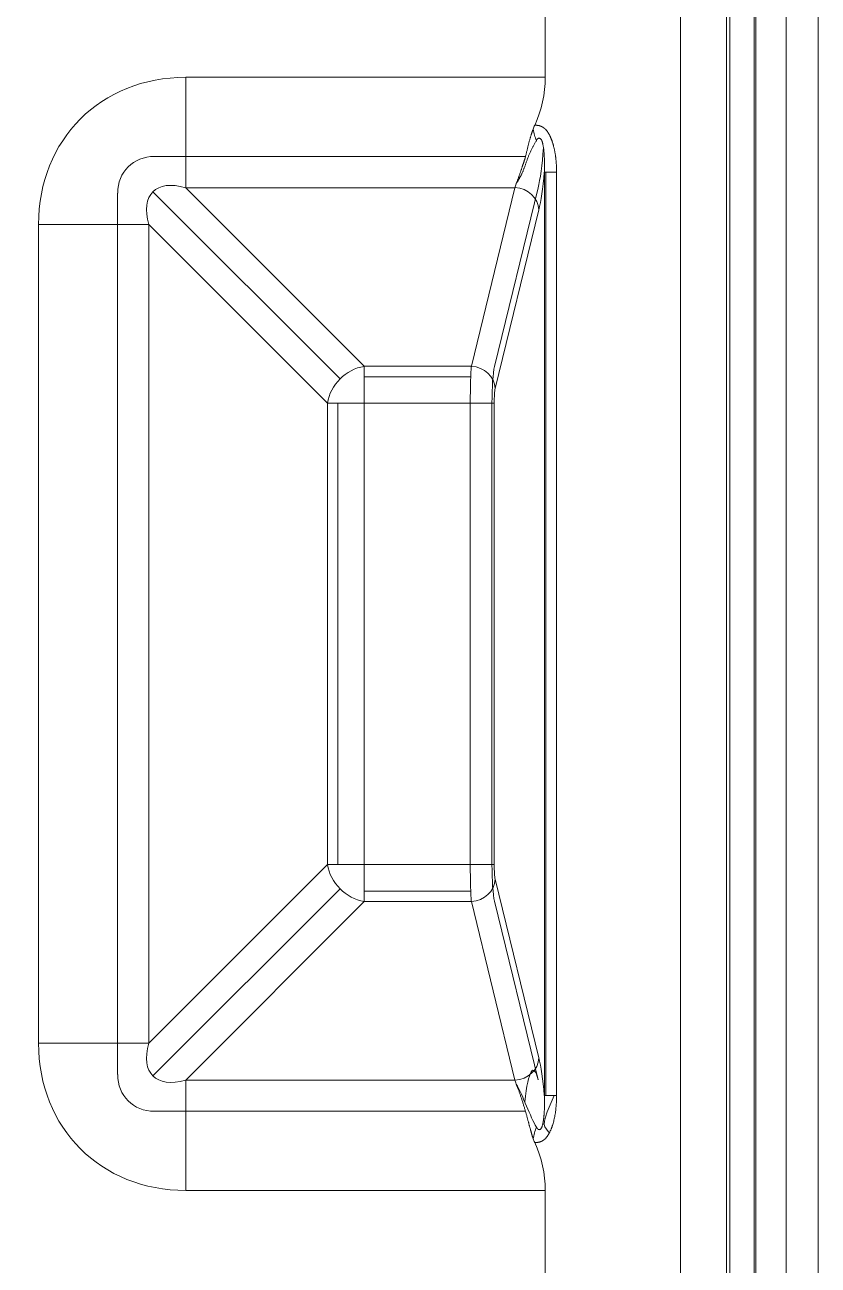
# Model space of a CAD drawing. Header units: millimetres. Extents: x 473 to 1051, y 289 to 609.
# Drawn here: x 673.79 to 683.76, y 430.92 to 446.5 of the extents above; entities that cross this region are included whole.
import ezdxf

# ---------------------------------------------------------------- set-up
doc = ezdxf.new("R2010")
doc.units = ezdxf.units.MM
doc.layers.add('core', color=7, linetype='Continuous', lineweight=20)

msp = doc.modelspace()

# ---------------------------------------------------------------- linework, layer by layer
at = {"layer": 'core', "lineweight": 13}
for p, q in [((682.029, 463.243), (682.029, 418.979)), ((682.608, 418.979), (682.608, 463.243)), ((682.65, 418.979), (682.65, 463.243)), ((682.955, 463.243), (682.955, 418.979)), ((682.975, 463.243), (682.975, 418.979)), ((683.356, 418.979), (683.356, 463.243)), ((683.76, 463.243), (683.76, 418.979)), ((680.332, 445.837), (675.815, 445.837)), ((675.815, 444.451), (675.815, 445.837)), ((675.422, 444.843), (680.083, 444.843)), ((680.32, 444.645), (680.32, 433.051)), ((680.339, 444.645), (680.339, 433.051)), ((680.474, 433.051), (680.474, 444.645)), ((677.754, 442.049), (675.403, 444.4)), ((675.815, 444.451), (679.951, 444.451)), ((675.815, 444.451), (678.058, 442.208)), ((679.403, 442.208), (679.951, 444.451)), ((679.693, 442.206), (680.242, 444.448)), ((674.96, 433.315), (674.96, 444.381)), ((680.252, 444.174), (679.703, 441.93)), ((673.966, 443.989), (673.966, 433.707)), ((673.966, 443.989), (675.353, 443.989)), ((675.353, 433.707), (675.353, 443.989)), ((677.596, 441.745), (675.353, 443.989)), ((679.403, 442.208), (678.058, 442.208)), ((678.058, 441.745), (678.058, 442.208)), ((678.058, 442.077), (679.395, 442.077)), ((677.596, 441.745), (677.596, 435.951)), ((677.596, 441.745), (678.058, 441.745)), ((677.727, 435.951), (677.727, 441.745)), ((678.058, 441.745), (679.39, 441.745)), ((678.058, 435.951), (678.058, 441.745)), ((679.39, 441.745), (679.69, 441.745)), ((679.39, 441.745), (679.39, 435.951)), ((679.662, 441.745), (679.662, 435.951)), ((679.69, 435.951), (679.69, 441.745)), ((675.353, 433.707), (677.596, 435.951)), ((678.058, 435.951), (677.596, 435.951)), ((679.39, 435.951), (678.058, 435.951)), ((678.058, 435.488), (678.058, 435.951)), ((679.69, 435.951), (679.39, 435.951)), ((679.703, 435.766), (680.252, 433.522)), ((677.754, 435.647), (675.403, 433.296)), ((679.395, 435.619), (678.058, 435.619)), ((678.058, 435.488), (675.815, 433.245)), ((678.058, 435.488), (679.403, 435.488)), ((679.951, 433.245), (679.403, 435.488)), ((680.242, 433.248), (679.693, 435.49)), ((675.353, 433.707), (673.966, 433.707)), ((675.815, 431.859), (675.815, 433.245)), ((679.951, 433.245), (675.815, 433.245)), ((680.082, 432.853), (675.422, 432.853)), ((675.815, 431.859), (680.332, 431.859))]:
    msp.add_line(p, q, dxfattribs=at)
at = {"layer": 'core', "lineweight": 18}
for p, q in [((680.332, 445.837), (680.332, 449.967)), ((680.332, 429.238), (680.332, 431.859))]:
    msp.add_line(p, q, dxfattribs=at)
for radius, start, end in [(100.547, 306.63636, 233.36541), (99.038, 307.10125, 78.9399), (98.958, 307.11669, 78.9275)]:
    msp.add_arc((633.422, 459.219), radius, start, end, dxfattribs=at)
at = {"layer": 'core', "lineweight": 13}
for radius, start, end in [(100.107, 306.80958, 233.19042), (99.239, 307.05866, 79.0173), (99.048, 307.09926, 78.94197)]:
    msp.add_arc((633.422, 459.219), radius, start, end, dxfattribs=at)
for centre, major_axis, ratio, start_param, end_param in [((676.156, 443.647), (1.665, -1.665), 0.854588, 2.434441, 3.848744), ((680.18, 445.837), (0, 1.509), 0.105104, 3.542464, 4.088003), ((675.508, 444.296), (0.416, -0.416), 0.854588, 2.434441, 3.848744), ((676.156, 443.647), (-0.753, 0.753), 0.472398, 5.576034, 6.990337), ((680.176, 445.837), (0, 1.811), 0.105104, 3.547427, 3.993659), ((679.876, 445.837), (0, 1.509), 0.126125, 3.547427, 3.624504), ((679.951, 444.174), (-0.293, 0.072), 0.914519, 3.402945, 4.932463), ((678.058, 441.745), (0.356, 0.356), 0.854588, 0.863645, 2.277948), ((679.411, 441.745), (0, 0.503), 0.042042, 0.405834, 1.570796), ((679.403, 441.93), (0.293, -0.072), 0.914519, 0.261352, 1.79087), ((679.715, 441.745), (0, 0.503), 0.105104, 0.415138, 1.570796), ((679.711, 441.745), (0, 0.201), 0.105104, 0.405834, 1.570796), ((678.058, 435.951), (-0.356, 0.356), 0.854588, 0.863645, 2.277948), ((679.411, 435.951), (0, 0.503), 0.042042, 1.570796, 2.735758), ((679.715, 435.951), (0, 0.503), 0.105104, 1.570796, 2.726455), ((679.711, 435.951), (0, 0.201), 0.105104, 1.570796, 2.735758), ((679.403, 435.766), (-0.293, -0.072), 0.914519, 1.350722, 2.880241), ((633.422, 453.655), (0, 84.612), 0.999984, 3.370106, 4.481642), ((633.422, 453.651), (0, 84.914), 0.999984, 3.371907, 4.479839), ((676.156, 434.049), (1.665, 1.665), 0.854588, 2.434441, 3.848744), ((676.156, 434.049), (0.753, 0.753), 0.472398, 2.434441, 3.848744), ((679.951, 433.522), (0.293, 0.072), 0.914519, 4.492315, 6.021833), ((680.176, 431.859), (0, 1.811), 0.105104, 5.431113, 5.877351), ((680.18, 431.859), (0, 1.509), 0.105104, 5.882314, 7.023114), ((675.508, 433.4), (0.416, 0.416), 0.854588, 2.434441, 3.848744), ((679.876, 431.859), (0, 1.509), 0.126125, 5.800277, 5.877351)]:
    msp.add_ellipse(centre, major_axis=major_axis, ratio=ratio, start_param=start_param, end_param=end_param, dxfattribs=at)
at = {"layer": 'core', "lineweight": 18}
for centre, start_param, end_param in [((678.742, 445.837), 5.871803, 6.283185), ((678.742, 431.859), 0, 0.411313)]:
    msp.add_ellipse(centre, major_axis=(1.59, 0), ratio=0.948965, start_param=start_param, end_param=end_param, dxfattribs=at)
for points, degree, knots in [([(680.179, 445.185), (680.177, 445.181), (680.174, 445.173), (680.17, 445.162), (680.166, 445.149), (680.162, 445.137), (680.157, 445.124), (680.153, 445.111), (680.149, 445.097), (680.144, 445.082), (680.14, 445.068), (680.136, 445.052), (680.131, 445.036), (680.127, 445.02), (680.123, 445.003), (680.118, 444.985), (680.114, 444.967), (680.11, 444.948), (680.105, 444.929), (680.1, 444.909), (680.095, 444.889), (680.09, 444.868), (680.084, 444.847), (680.08, 444.831), (680.077, 444.819), (680.075, 444.813), (680.073, 444.806), (680.07, 444.799), (680.068, 444.79), (680.065, 444.781), (680.062, 444.772), (680.059, 444.762), (680.055, 444.751), (680.051, 444.74), (680.047, 444.728), (680.043, 444.715), (680.039, 444.702), (680.034, 444.688), (680.029, 444.674), (680.024, 444.659), (680.019, 444.644), (680.014, 444.629), (680.008, 444.613), (680.003, 444.597), (679.997, 444.581), (679.991, 444.564), (679.984, 444.548), (679.978, 444.532), (679.971, 444.516), (679.967, 444.506), (679.965, 444.501)], 3, [0, 0, 0, 0, 0.01358, 0.027573, 0.042014, 0.056943, 0.0724, 0.088427, 0.105071, 0.122375, 0.140387, 0.159151, 0.178713, 0.199115, 0.220398, 0.2426, 0.265752, 0.289884, 0.315018, 0.341171, 0.368354, 0.396569, 0.425811, 0.456069, 0.464192, 0.47328, 0.483345, 0.494399, 0.506453, 0.519521, 0.533612, 0.54874, 0.564913, 0.582141, 0.600431, 0.619791, 0.640224, 0.661732, 0.684314, 0.707967, 0.732683, 0.758453, 0.785262, 0.813092, 0.84192, 0.87172, 0.902462, 0.934114, 0.966639, 1, 1, 1, 1]), ([(680.199, 445.234), (680.272, 445.239), (680.324, 445.193), (680.373, 445.15), (680.411, 445.052), (680.441, 444.974), (680.458, 444.864), (680.474, 444.76), (680.474, 444.645)], 2, [0, 0, 0, 0.25, 0.25, 0.5, 0.5, 0.75, 0.75, 1, 1, 1]), ([(680.22, 445.04), (680.217, 445.035), (680.211, 445.025), (680.201, 445.009), (680.192, 444.994), (680.184, 444.978), (680.175, 444.962), (680.166, 444.945), (680.158, 444.929), (680.15, 444.912), (680.142, 444.894), (680.134, 444.877), (680.127, 444.86), (680.119, 444.842), (680.112, 444.824), (680.106, 444.806), (680.099, 444.788), (680.093, 444.77), (680.088, 444.753), (680.082, 444.737), (680.076, 444.721), (680.07, 444.705), (680.064, 444.69), (680.058, 444.675), (680.052, 444.66), (680.046, 444.646), (680.04, 444.632), (680.033, 444.619), (680.027, 444.606), (680.02, 444.593), (680.013, 444.58), (680.007, 444.568), (680, 444.556), (679.993, 444.544), (679.986, 444.533), (679.979, 444.522), (679.972, 444.511), (679.967, 444.504), (679.965, 444.501)], 3, [0, 0, 0, 0, 0.026471, 0.053119, 0.079956, 0.106999, 0.134261, 0.161755, 0.189497, 0.217499, 0.245774, 0.274337, 0.303199, 0.332372, 0.361869, 0.391702, 0.421882, 0.452419, 0.480866, 0.509195, 0.537405, 0.565497, 0.593474, 0.621335, 0.649082, 0.676716, 0.704239, 0.731651, 0.758955, 0.78615, 0.813239, 0.840222, 0.867102, 0.89388, 0.920557, 0.947135, 0.973616, 1, 1, 1, 1]), ([(680.32, 444.645), (680.32, 444.656), (680.321, 444.677), (680.322, 444.709), (680.322, 444.739), (680.322, 444.768), (680.321, 444.795), (680.32, 444.821), (680.319, 444.846), (680.318, 444.869), (680.316, 444.891), (680.314, 444.91), (680.312, 444.926), (680.311, 444.94), (680.309, 444.953), (680.307, 444.966), (680.305, 444.977), (680.303, 444.988), (680.301, 444.998), (680.299, 445.007), (680.297, 445.015), (680.295, 445.022), (680.293, 445.029), (680.291, 445.035), (680.289, 445.04), (680.285, 445.048), (680.28, 445.056), (680.273, 445.065), (680.265, 445.071), (680.257, 445.074), (680.249, 445.073), (680.243, 445.07), (680.239, 445.068), (680.236, 445.066), (680.234, 445.064), (680.231, 445.062), (680.229, 445.059), (680.227, 445.057), (680.226, 445.054), (680.224, 445.052), (680.223, 445.049), (680.222, 445.046), (680.221, 445.043), (680.22, 445.041), (680.22, 445.04)], 3, [0, 0, 0, 0, 0.065542, 0.127888, 0.187085, 0.243179, 0.296214, 0.346234, 0.39328, 0.437394, 0.478615, 0.516983, 0.544641, 0.570742, 0.595301, 0.618335, 0.63986, 0.659894, 0.678455, 0.695562, 0.711238, 0.725509, 0.738404, 0.74996, 0.760227, 0.769269, 0.795591, 0.818631, 0.839637, 0.860171, 0.881844, 0.906, 0.914675, 0.923122, 0.931361, 0.939413, 0.947299, 0.955043, 0.962671, 0.970207, 0.97768, 0.985118, 0.992548, 1, 1, 1, 1]), ([(680.18, 432.506), (680.18, 432.508), (680.179, 432.511), (680.177, 432.517), (680.175, 432.523), (680.173, 432.529), (680.17, 432.537), (680.168, 432.545), (680.166, 432.553), (680.163, 432.562), (680.16, 432.572), (680.157, 432.582), (680.154, 432.593), (680.151, 432.604), (680.148, 432.616), (680.144, 432.629), (680.141, 432.642), (680.137, 432.655), (680.133, 432.669), (680.129, 432.684), (680.125, 432.699), (680.121, 432.714), (680.117, 432.73), (680.112, 432.747), (680.108, 432.763), (680.103, 432.781), (680.098, 432.798), (680.093, 432.816), (680.088, 432.834), (680.083, 432.852), (680.077, 432.871), (680.072, 432.89), (680.066, 432.909), (680.06, 432.928), (680.054, 432.948), (680.048, 432.967), (680.042, 432.987), (680.035, 433.007), (680.029, 433.026), (680.022, 433.046), (680.016, 433.065), (680.009, 433.085), (680.002, 433.104), (679.995, 433.123), (679.987, 433.141), (679.98, 433.16), (679.972, 433.178), (679.967, 433.189), (679.965, 433.195)], 3, [0, 0, 0, 0, 0.005647, 0.012005, 0.019077, 0.026861, 0.03536, 0.044573, 0.054501, 0.065144, 0.076501, 0.088574, 0.101362, 0.114866, 0.129085, 0.14402, 0.159671, 0.176037, 0.19312, 0.210918, 0.229432, 0.248662, 0.268608, 0.28927, 0.310648, 0.332742, 0.355552, 0.379078, 0.40332, 0.428279, 0.453954, 0.480344, 0.507451, 0.535274, 0.563814, 0.593069, 0.623041, 0.653729, 0.685133, 0.717253, 0.75009, 0.783642, 0.817911, 0.852897, 0.888598, 0.925016, 0.96215, 1, 1, 1, 1]), ([(680.474, 433.051), (680.474, 432.938), (680.442, 432.724), (680.41, 432.642), (680.374, 432.548), (680.322, 432.501), (680.273, 432.456), (680.199, 432.462)], 2, [0, 0, 0, 0.25, 0.5, 0.5, 0.75, 0.75, 1, 1, 1]), ([(680.221, 432.654), (680.222, 432.652), (680.223, 432.648), (680.227, 432.643), (680.23, 432.638), (680.235, 432.633), (680.239, 432.629), (680.244, 432.626), (680.248, 432.624), (680.253, 432.622), (680.257, 432.622), (680.262, 432.622), (680.266, 432.623), (680.271, 432.626), (680.277, 432.632), (680.282, 432.64), (680.287, 432.65), (680.292, 432.663), (680.295, 432.674), (680.298, 432.684), (680.3, 432.691), (680.302, 432.7), (680.303, 432.709), (680.305, 432.718), (680.307, 432.729), (680.309, 432.74), (680.31, 432.752), (680.312, 432.764), (680.313, 432.778), (680.315, 432.792), (680.316, 432.806), (680.317, 432.816), (680.317, 432.822)], 3, [0, 0, 0, 0, 0.028513, 0.056687, 0.084763, 0.11298, 0.141574, 0.169391, 0.195147, 0.219052, 0.241374, 0.26245, 0.282685, 0.309539, 0.338589, 0.371699, 0.410192, 0.454962, 0.50662, 0.529995, 0.555682, 0.583721, 0.614146, 0.646991, 0.682282, 0.720048, 0.760313, 0.803103, 0.848442, 0.896355, 0.946866, 1, 1, 1, 1])]:
    msp.add_open_spline(points, degree=degree, knots=knots, dxfattribs=at)
for points in [[(680.179, 445.185), (680.185, 445.201), (680.192, 445.218), (680.199, 445.234)], [(680.221, 432.654), (680.141, 432.78), (680.054, 433.052), (679.965, 433.195)], [(680.199, 432.462), (680.192, 432.477), (680.186, 432.491), (680.18, 432.506)]]:
    msp.add_open_spline(points, degree=3, dxfattribs=at)
at = {"layer": 'core', "lineweight": 13}
for points, knots in [([(680.22, 445.04), (680.211, 445.063), (680.203, 445.087), (680.189, 445.135), (680.183, 445.16), (680.179, 445.185)], [0, 0, 0, 0, 0.5, 0.5, 1, 1, 1, 1]), ([(680.32, 444.645), (680.326, 444.645), (680.361, 444.645), (680.434, 444.645), (680.474, 444.645)], [0, 0, 0, 0, 0.528976, 1, 1, 1, 1]), ([(652.704, 371.417), (653.182, 371.529), (653.659, 371.645), (654.61, 371.886), (655.56, 372.135), (656.504, 372.4), (657.211, 372.605), (657.447, 372.675), (657.917, 372.816), (658.151, 372.887), (660.259, 373.539), (662.107, 374.182), (665.752, 375.594), (667.548, 376.363), (670.205, 377.61), (671.085, 378.042), (672.176, 378.601), (672.393, 378.714), (672.828, 378.941), (673.478, 379.285), (674.122, 379.637), (676.257, 380.827), (677.923, 381.833), (681.173, 383.952), (684.343, 386.178), (687.352, 388.615), (690.28, 391.159), (691.704, 392.484), (693.777, 394.552), (694.458, 395.256), (695.798, 396.69), (696.454, 397.416), (698.379, 399.624), (699.605, 401.134), (701.945, 404.226), (704.174, 407.392), (706.181, 410.705), (708.077, 414.091), (708.968, 415.821), (710.012, 418.03), (710.319, 418.697), (710.619, 419.368), (710.817, 419.817), (710.915, 420.042), (711.399, 421.168), (711.771, 422.075), (712.837, 424.81), (713.483, 426.655), (714.646, 430.389), (715.164, 432.277), (715.616, 434.187)], [0, 0, 0, 0, 0.015625, 0.015625, 0.03125, 0.046875, 0.046875, 0.054688, 0.054688, 0.0625, 0.0625, 0.125, 0.125, 0.1875, 0.1875, 0.21875, 0.21875, 0.226563, 0.226563, 0.234375, 0.25, 0.25, 0.3125, 0.3125, 0.375, 0.4375, 0.4375, 0.5, 0.5, 0.53125, 0.53125, 0.5625, 0.5625, 0.625, 0.625, 0.6875, 0.75, 0.75, 0.8125, 0.8125, 0.828125, 0.835938, 0.835938, 0.84375, 0.84375, 0.875, 0.875, 0.9375, 0.9375, 1, 1, 1, 1]), ([(680.445, 433.05), (680.288, 432.708), (680.296, 432.68), (680.374, 432.595), (680.379, 432.59), (680.384, 432.585)], [0, 0, 0, 0, 0.93952, 0.93952, 1, 1, 1, 1]), ([(680.317, 432.822), (680.317, 432.824), (680.318, 432.831), (680.318, 432.84), (680.319, 432.85), (680.32, 432.86), (680.32, 432.871), (680.321, 432.883), (680.321, 432.895), (680.321, 432.908), (680.322, 432.922), (680.322, 432.936), (680.322, 432.951), (680.322, 432.966), (680.322, 432.982), (680.321, 432.998), (680.321, 433.015), (680.32, 433.033), (680.32, 433.045), (680.32, 433.051)], [0, 0, 0, 0, 0.037138, 0.076903, 0.119308, 0.164369, 0.212102, 0.262522, 0.315647, 0.371495, 0.430085, 0.491435, 0.555567, 0.622501, 0.692259, 0.764865, 0.84034, 0.91871, 1, 1, 1, 1]), ([(680.32, 433.051), (680.326, 433.051), (680.343, 433.051), (680.395, 433.051), (680.431, 433.051), (680.474, 433.051)], [0, 0, 0, 0, 0.5, 0.5, 1, 1, 1, 1]), ([(680.18, 432.506), (680.185, 432.531), (680.19, 432.557), (680.204, 432.606), (680.212, 432.631), (680.221, 432.654)], [0, 0, 0, 0, 0.5, 0.5, 1, 1, 1, 1])]:
    msp.add_open_spline(points, degree=3, knots=knots, dxfattribs=at)

doc.saveas('drawing.dxf')
